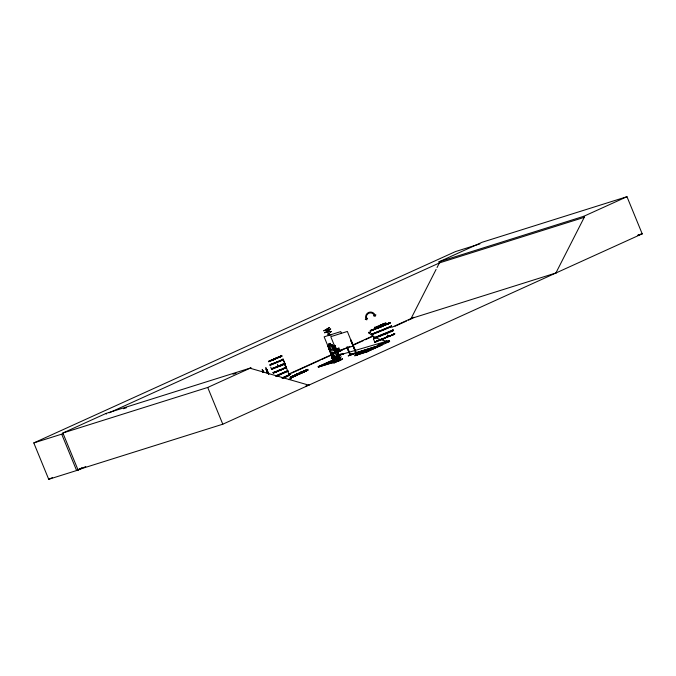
<?xml version="1.0" encoding="UTF-8"?>
<svg xmlns="http://www.w3.org/2000/svg" width="676" height="676" viewBox="0 0 676 676"><rect width="100%" height="100%" fill="white"/><g stroke="black" fill="none" stroke-linecap="round" stroke-linejoin="round"><path stroke-width="1.01" d="M292.987 377.047L292.716 375.915L296.434 374.631L296.722 375.349L292.987 377.047L292.708 376.126L290.764 376.87M326.102 332.355L327.708 331.806M296.722 375.349L291.66 377.292M334.443 356.97C333.014 359.133 341.321 352.238 340.391 354.959M386.199 324.835L385.81 324.362M273.603 372.696L278.301 370.583M284.216 368.352L279.551 369.814M375.298 342.014L382.041 338.921M381.855 339.411L387.737 336.834M328.35 347.058L329.465 345.757M330.429 332.195L331.409 331.434L326.009 332.355M326.111 332.339L324.7 332.744M556.221 272.893L411.05 318.557L436.105 269.394M437.051 267.544L439.417 262.905L584.25 217.342L583.81 216.286L438.986 261.84L439.417 262.905M555.883 273.003L584.25 217.342M328.84 343.991L329.575 345.782L329.085 346.72L330.454 350.058L331.772 351.157L333.15 350.531L333.302 348.765L331.933 345.419L330.953 345.157C329.373 341.312 330.758 345.901 332.71 345.039L334.679 349.847L334.873 351.866L331.417 353.362M270.366 360.942L268.423 361.542L274.583 358.736M268.423 361.559L274.042 359.074M269.927 365.158L283.388 359.573L282.779 359.708M270.079 365.37L283.438 359.826L282.83 359.962M274.566 358.736L275.791 358.111M275.039 358.525L275.631 358.61M277.059 357.9L274.921 358.981M274.912 358.964L270.003 360.967L275.233 358.736M275.301 358.939L273.256 359.919L273.772 359.742M277.397 366.468L271.439 368.716M271.727 369.383L282.83 364.989M280.912 360.3L275.749 362.454M280.574 356.134L281.791 355.796L278.664 357.3M280.388 356.725L281.791 355.796M281.858 356.21L276.628 358.162L276.906 357.815M273.298 372.349L274.912 371.986M273.577 372.459L273.028 372.518M279.534 370.287L280.202 369.755M279.999 370.389L273.4 373.169M287.655 370.617L280.92 373.651M281.469 374.158L276.661 376.279M286.362 366.975L285.551 367.465M284.216 368.378L286.227 367.085M289.539 375.053L282.306 378.332M291.102 378.501L288.804 379.566M374.808 329.178C376.921 328.232 368.412 332.085 370.913 330.294L370.195 330.851M374.656 329.22L376.718 328.181M375.315 341.929L374.715 342.056L373.456 338.752M378.002 331.493L380.799 330.556M378.095 331.671L384.897 328.967M382.886 325.579L385.633 324.21M382.092 326.457L383.579 325.612M374.749 341.887L377.478 341.017M379.692 335.431L393.204 329.922L392.595 330.057M384.948 328.891L391.505 326.136M384.982 329.178L371.935 334.358M378.281 332.17L385.075 329.356M390.12 322.621L385.624 324.218M381.289 339.335L375.974 341.862M380.875 339.293L381.551 339.065M394.556 333.758L393.297 334.527M334.24 357.156C336.369 355.297 340.974 354.841 340.358 354.283M334.679 357.494L340.628 354.756M342.58 358.998L337.992 361.111M328.62 329.465L330.741 329.001L327.792 331.037L330.353 329.144M334.544 345.444L340.839 360.114L318.362 367.119L318.176 366.662L333.158 359.869L336.631 359.04M336.8 358.964L333.513 360.055L336.876 358.973M335.837 362.344L332.922 363.181M331.671 357.807L331.967 358.373L331.46 358.601L336.69 357.072L336.944 356.235C323.272 361.229 339.521 353.945 336.69 357.072M331.451 358.534L337.189 356.844M331.806 358.356L337.07 356.725M324.607 332.769L327.928 331.071L325.579 332.322M379.185 326.398L380.715 325.046L385.514 323.06L386.41 323.432L385.514 323.06L380.749 325.105L379.261 326.415M327.59 331.967L330.446 331.392M262.06 369.983L262.406 369.662L263.555 371.994M262.482 370.068L262.727 370.668M262.601 371.868L263.344 371.293L263.716 371.876M325.333 329.998L329.474 327.581L323.601 330.843L326.145 330.243M303.566 371.394L303.854 372.113L304.563 371.792L304.268 371.073L298.699 373.279L300.769 372.273L301.065 372.991L300.423 373.262M290.198 377.191L292.142 376.583L292.438 377.292C290.325 378.137 290.714 378.492 290.41 377.301M270.239 360.891L269.563 361.085M272.107 360.249L273.89 359.666M273.679 359.759L273.256 359.894M275.174 358.863L276.661 358.153M277.025 357.993L277.008 358.018M277.819 357.79L279.72 356.962M280.008 357.097L281.867 356.21M270.07 364.533L275.749 362.454M270.121 364.786L276.408 362.218M271.769 368.8L278.149 366.215M271.853 369.003L278.233 366.417M273.383 372.577L273.062 372.865L275.064 372.391M278.537 371.149L278.106 371.344M290.824 378.898L290.452 378.56M375.036 329.305L374.91 329.28M376.988 328.012L375.433 328.764M375.121 329.271L375.535 328.992L370.245 331.122L377.276 328.139M376.355 328.223L379.887 326.956M381.974 326.119L377.267 328.122M383.512 325.731C380.765 327.074 381.678 326.525 381.678 326.567M385.59 324.683L385.066 324.81M383.351 325.688L388.894 323.627L388.176 323.677M390.136 322.621L387.052 324.058M388.776 323.466L387.847 324.032L388.413 323.846M388.7 323.703L389.384 323.043M372.079 334.569L378.509 332.077M378.23 331.409L376.819 332.127M378.374 331.62L371.53 334.4L372.341 333.902M373.448 337.915L379.126 335.837M373.498 338.169L386.545 332.981M373.583 338.372L393.238 330.361M379.878 335.423L379.118 335.837M374.817 342.124L375.594 341.701M381.247 339.631L382.117 339.056M388.303 336.293L387.999 336.64L387.356 334.941M388.311 336.386L387.196 336.994M302.856 371.623L299.544 372.924L302.856 371.623L303.144 372.332L302.121 372.848M298.437 373.676L300.068 372.958L300.355 373.676L294.947 375.831L297.085 374.842M306.532 370L307.107 369.704L302.924 371.361L307.918 369.375L303.752 371.014L306.262 370.127M299.079 373.896L299.823 373.524M339.259 357.663C340.138 355.846 338.642 359.26 335.288 359.463L332.533 352.669M334.35 362.201L335.093 362.513L328.046 345.58M338.499 360.342C338.727 361.888 338.025 359.294 339.082 360.705L332.634 345.098M279.534 357.055L280.27 356.751M280.455 356.894L279.661 357.274M281.106 356.624L281.596 356.37M277.397 366.468L284.807 363.164L284.207 363.308M279.433 370.034L274.938 372.079M279.543 370.254L276.746 371.555M286.092 367.305L282.399 368.935M279.796 370.414L286.404 367.6M280.929 373.651L275.639 375.881M370.465 330.682L375.763 328.443M372.045 330.125L372.248 330.142M372.13 330.116L371.293 330.454M375.188 329.187L374.656 329.457L375.4 329.127M377.09 328.223L383.368 325.68M376.718 328.553L375.281 329.204M378.661 327.53L378.366 327.556M381.298 326.516L381.526 326.592M382.616 325.807L390.238 322.68L389.444 323.17M381.137 326.787L381.754 326.322M381.796 326.339L381.661 326.491M383.165 325.68L381.272 326.55M383.841 325.452L385.354 324.75M385.05 324.835L385.54 324.632L383.562 325.342M282.086 377.909L289.497 374.614L288.897 374.749M388.125 323.922L389.511 323.373M388.725 323.635L388.582 323.652M282.222 378.129L282.838 377.656M389.503 323.373L390.305 322.883L389.697 323.027M372.282 333.657L371.521 334.071L376.819 332.127M377.749 332.491L378.23 332.246M384.002 329.17L384.957 328.697M290.249 378.915L290.739 378.661M290.841 378.89L289.691 379.447M337.282 355.669L386.841 341.169L389.283 340.653L389.621 341.481L382.008 344.937L350.176 355.027M379.887 336.259L374.597 338.499M392.671 331.079L393.28 330.615M381.213 339.479L379.236 340.307M388.869 336.276L381.492 339.529M300.068 372.958L294.651 375.112L297.854 373.743L297.736 374.597M300.355 373.676L298.665 374.47M289.159 374.132L288.829 374.893M332.634 352.635L335.372 359.446C334.628 358.06 336.293 359.877 335.55 358.719M269.217 361.052L269.842 360.612M275.783 358.128L280.591 356.134M273.721 359.7L273.307 359.936M280.16 356.953L279.543 357.274L280.354 356.835M278.343 370.676L279.602 369.882M285.568 367.465L283.244 368.488M285.078 368.166L286.531 367.355L285.855 367.347M285.813 368.065L284.714 368.538M371.555 329.972L370.896 330.285L376.718 327.995M378.087 327.328L376.625 328.139L382.886 325.587M381.957 326.119L382.633 325.807M387.965 323.973L388.134 323.889M384.002 329.17L380.791 330.556M385.261 334.164L392.68 331.079M388.852 336.285L390.314 335.626M386.638 337.527L387.314 337.214M394.007 334.299L390.787 335.693M393.39 334.755L394.657 333.978M290.241 377.453L291.111 377.005L291.407 377.715M296.003 374.47L295.412 374.808L297.854 373.743M296.299 375.18L295.699 375.518L299.206 374.022M377.816 346.256L377.478 345.428L389.283 340.653M369.13 333.014C369.611 334.459 368.074 330.615 369.13 333.014A719.771 134.414 -41.4 0 0 386.841 341.169L385.092 341.971L385.43 342.808L389.621 341.481M328.206 345.512L327.767 345.673L328.206 345.512L329.736 349.247M334.831 345.351L334.392 345.512L334.831 345.351L340.839 359.885M356.658 354.942L350.709 340.383L351.148 340.222L357.148 354.765L356.632 354.951M81.906 467.986L76.565 470.412L61.769 434.338M411.05 318.557L412.968 317.686M290.807 373.862L288.736 374.791M333.471 359.708L333.995 359.514L333.969 360.114M352.711 353.886L348.385 355.914M340.129 359.548L340.265 359.471M348.199 355.889L352.838 353.852M338.034 360.79L342.504 358.753M356.691 354.3L356.776 354.3M359.193 353.472L354.832 355.813M354.841 355.753L359.311 353.725M85.759 466.584L78.086 470.065L48.714 479.301L33.8 442.924L455.421 251.599L479.892 243.901M438.986 261.84L482.14 242.253L626.973 196.699L642.2 233.837L222.793 424.207L77.96 469.761L81.796 468.02M78.086 470.065L62.885 433.003L106.047 413.425L250.872 367.862L251.151 368.547L308.771 385.143M109.208 412.799L439.755 262.795M583.81 216.286L626.973 196.699M62.885 433.003L207.718 387.449L250.872 367.862M329.542 345.799L328.73 343.966L330.243 343.29M331.933 344.718L328.511 346.264L328.257 347.067L334.595 362.733L334.502 362.15M328.57 348.199L329.077 347.979L328.57 348.199L334.485 362.767L339.039 360.722M332.558 346.391L333.074 346.171L332.558 346.391L338.701 360.874M48.714 479.301L52.559 477.56M336.749 352.019L337.248 351.824L336.749 352.019L336.665 350.396L335.566 349.137L336.056 348.951M336.918 349.957L336.597 348.816L337.096 348.622M339.014 351.309L339.191 349.915L339.267 351.19L338.769 351.385L338.684 349.762L337.586 348.503L338.076 348.309M338.938 349.323L338.617 348.174L339.115 347.988M336.665 350.396L336.994 351.909M336.994 351.942L337.172 350.548L338.059 351.571M340.062 350.979L339.2 349.585L340.315 350.861L338.946 350.024M336.927 350.658L338.296 351.495L336.927 350.337L336.597 348.816M288.939 373.972L349.855 346.374M352.399 345.174L372.932 335.904M391.826 327.285L413.932 317.255M292.226 372.89L320.078 360.249M322.004 359.378L333.53 354.148M337.366 352.399L342.174 350.219M353.7 344.988L363.308 340.636M365.226 339.758L371.952 336.707M395.004 326.246L406.529 321.015M408.456 320.145L412.292 318.404M337.637 355.077L342.893 353.54L343.112 354.156L343.611 353.937L337.882 355.686L337.637 355.077L337.975 355.559M299.798 373.389L299.51 372.67L304.268 371.073M298.082 374.673L296.299 375.349L296.003 374.631L298.919 373.313L296.029 374.403M337.882 355.686L338.38 355.458M292.142 376.583L291.432 376.904L291.728 377.614M292.691 376.329L296.434 374.631M334.476 357.646L340.586 354.832M290.959 377.563L290.089 377.952L293.004 376.836M343.602 353.911L343.112 353.979M339.217 357.258L335.719 358.838M338.262 357.908L341.372 356.844M318.362 367.119L333.944 360.131L327.919 345.597M349.348 354.892L380.225 345.183L380.411 345.639L349.543 355.348L349.348 354.892L381.703 344.599L381.889 345.047L366.916 351.85L355.931 355.306L355.745 354.849L366.992 351.19L367.178 351.638L355.931 355.306M349.543 355.348L350.531 354.908L350.312 354.376M338.431 360.545L334.941 362.133M318.176 366.662L340.408 359.548L319.655 366.079L319.841 366.536L340.594 360.004L334.671 345.428M337.73 361.094L340.67 359.962L339.724 360.401L339.529 359.945M377.478 345.428L386.841 341.169M355.745 354.849L366.73 351.393L381.703 344.599M277.278 357.587L272.943 359.86M273.712 359.387L270.155 360.857M280.379 356.708L275.724 358.804M273.848 359.733L269.707 361.415M280.912 360.3L282.965 359.176M282.83 364.989L285.078 363.84L284.478 363.975M277.675 371.327L279.72 370.178M285.069 368.15L280.92 369.84M371.606 330.116L372.358 329.651M378.078 327.345L383.579 325.325M375.45 328.773L372.89 329.854M375.577 329.102L374.58 329.398M384.982 324.894L386.638 324.184M387.923 323.677L388.717 323.331M376.963 328.443L382.101 326.457M289.142 374.741L283.007 358.998L284.976 363.806L285.171 365.826M385.269 334.164L380.52 336.048M288.855 379.659L289.641 379.304M376.177 341.27L376.971 340.907M376.236 341.397L377.039 341.05M383.469 338.169L382.76 338.752M389.46 335.845L390.246 335.482M386.596 337.383L384.036 338.465M393.305 334.527L388.607 336.631M393.407 334.747L387.906 336.758M334.983 362.547L334.772 362.015M338.634 360.257L338.853 360.781M289.159 374.741L288.931 374.217M296.325 375.121L297.094 374.791M301.471 372.865C296.958 374.318 304.479 373.118 303.262 371.487M270.67 360.401L271.498 359.911M277.287 357.596L279.898 356.539M277.371 357.798L278.242 357.427M273.51 359.793L273.18 359.911M373.363 329.609L371.859 330.226M380.301 326.829L381.18 326.466M273.645 372.696L277.667 371.318M388.438 327.421L391.556 325.908L390.956 326.043M379.278 340.391L377.512 341.118M265.845 367.769L268.617 374.259M267.586 373.228L266.327 369.544M267.206 370.186L266.783 369.552L268.803 374.174M267.316 373.313L266.707 371.293M297.786 373.955L296.003 374.631M374.935 327.277C375.501 328.823 374.91 326.423 374.453 327.606L383.368 323.863L383.571 324.353L374.673 328.113L383.554 324.345M350.861 340.315L356.911 354.832M382.548 325.41L385.886 324.024M301.944 372.975L299.088 373.989M330.285 332.254L330.986 331.62L330.42 331.417M379.413 327.201L380.36 326.956M388.362 323.601L385.371 324.869M381.315 326.745L381.661 326.618M274.997 372.222L276.738 371.53M282.467 369.113L283.362 368.758M275.859 371.927L276.797 371.682M388.438 327.421L384.948 328.697M285.771 377.157L289.582 375.307M377.842 340.552L378.737 340.189M384.365 337.89L385.261 337.535M377.901 340.679L378.788 340.324M384.424 338.034L385.312 337.67M391.176 335.254L392.917 334.561M347.303 347.946L350.362 354.985L347.05 346.991M356.827 354.866L347.363 331.451L330.767 336.673L340.341 360.08M306.008 370.837L304.023 371.715L307.369 370.406L303.211 372.07L308.214 370.059L306.389 370.634M263.716 371.842L263.285 371.318M276.974 358.119L277.828 357.807M388.362 323.5L389.714 323.018L385.176 324.869M378.712 327.86L379.557 327.53M280.227 366.046L281.072 365.716M281.605 369.409L282.458 369.079M276.552 376.059L281.191 373.87M392.012 334.755L393.609 334.155M383.25 338.938L384.103 338.6M285.771 377.157L283.168 378.078M290.663 376.845L292.716 375.915M335.735 359.26L332.938 352.483M297.863 374.487L298.944 374.107M279.889 356.522L281.655 355.948M276.983 358.136L275.58 358.483M270.949 364.44L271.701 364.161M384.576 325.029L385.421 324.742M381.61 326.271L382.363 325.993M385.371 324.886L383.292 325.46M377.825 327.809L378.737 327.48M274.245 372.493L275.014 372.239M281.013 370.051L281.765 369.772M275.707 376.135L281.106 373.659M393.669 334.29L392.908 334.569L394.674 333.969M386.064 337.121L386.858 336.935M389.917 335.921L387.804 336.53M379.582 339.851L380.334 339.58M379.633 339.994L380.385 339.715M382.413 338.98L383.165 338.701M274.034 359.057L274.633 358.871M274.101 359.286L274.709 359.074M268.964 361.288L269.58 361.068M269.724 361.406L268.516 361.753L270.011 360.976M375.763 328.426L376.363 328.24M371.301 330.437L370.287 330.767M280.92 369.856L279.915 370.152M374.597 338.49L373.405 338.837M393.559 334.071L394.809 333.817M382.422 338.972L380.968 339.521M375.983 341.853L374.969 342.174M326.001 330.277L328.806 329.373M282.965 360.308L283.261 360.164M289.201 374.369L290.832 373.853M638.178 235.096L642.2 233.837L637.747 235.231M123.421 408.726L126.437 407.78M233.051 374.242L236.068 373.296M350.709 340.383L351.148 340.222M33.8 442.924L63.164 433.688M335.566 349.137L336.665 350.067M337.586 348.503L338.684 349.433M338.617 348.174L338.946 349.695M334.679 349.847L334.907 351.858L331.409 353.438L330.26 351.858M334.012 350.151L335.964 349.534M336.733 351.224L353.337 346.002M337.806 351.689L338.296 351.495M339.825 351.047L340.315 350.861M333.505 359.7L333.969 359.514M336.733 358.711L318.785 366.476L318.971 366.924M299.51 372.67L300.769 372.273M304.563 371.792L300.507 373.067L300.212 372.349M290.494 377.909L292.438 377.292M305.755 386.089L309.169 385.007M337.882 355.508L343.543 353.878M275.732 358.804L275.098 358.964M276.602 362.201L283.109 359.387M392.739 330.268L393.347 330.133L386.452 332.989M380.529 336.04L379.929 336.183M284.342 363.519L284.951 363.384L278.25 366.215M284.427 363.722L285.035 363.587L278.14 366.443M387.5 336.868L387.923 336.749M285.88 367.381L286.48 367.237M279.847 370L280.286 369.907M273.239 372.814L273.67 372.713M287.477 371.149L288.077 371.014L281.377 373.845M287.528 371.403L288.128 371.268L281.326 374.098M281.292 373.642L287.807 370.828M350.007 355.103L347.151 348.013M334.189 360.046L331.274 352.982M282.94 377.656L289.455 374.842M290.976 378.661L290.545 378.788L291.162 378.644M391.59 326.347L384.889 329.178M391.632 326.601L385.033 329.389M278.005 366.003L277.515 364.305M265.913 367.803L268.262 373.532M266.843 369.527L268.718 374.174M266.065 369.578L266.868 369.586M331.679 334.924L330.944 334.544L328.485 335.659L327.759 333.868L329.229 333.2L329.964 334.992M335.811 349.019L338.042 351.613M339.191 349.915L340.079 350.937M374.47 327.615L374.622 328.029M370.144 332.296C369.603 330.716 370.828 333.809 370.271 332.457M381.67 344.109L382.008 344.937M366.73 351.393L366.916 351.85M347.202 346.923L350.489 354.925M341.532 333.547L340.738 331.603L324.142 336.825L333.716 360.232M333.158 359.869L333.344 360.325M299.527 373.127L299.781 373.862M295.632 374.749L295.919 375.467M295.564 375.028L295.851 375.746M293.519 375.552L293.798 376.473M293.443 375.839L293.79 376.684M270.721 367.119L271.397 368.792M267.823 373.549L266.361 369.603M267.4 373.304L266.124 369.552M263.091 371.546L262.347 369.688L262.939 372.468M207.718 387.449L222.793 424.207M106.047 413.425L106.326 414.101M284.926 363.823L285.111 365.784M367.431 318.311L366.764 319.832L365.234 319.224L365.986 318.911A4.96 4.943 -73 0 1 368.682 312.43A4.96 4.943 -73 0 1 375.138 315.117L375.89 314.805L375.155 316.351L373.549 315.776L374.31 315.464A4.141 4.124 -73 0 0 368.919 313.216A4.141 4.124 -73 0 0 366.671 318.633L367.431 318.311M335.964 359.133L331.367 361.263L335.964 359.133M389.435 335.744L388.768 336.048L389.452 335.837M350.303 354.385L349.796 354.57L350.286 354.385M329.102 333.614L328.122 334.054L328.367 334.654L329.347 334.206L329.102 333.614M330.091 343.78L329.212 344.185L329.449 344.777L330.336 344.38L330.091 343.78M331.198 345.757L329.82 346.382L331.189 349.72L332.567 349.095L331.198 345.757M381.095 344.785L366.122 351.579L366.308 352.035L381.289 345.242L381.095 344.785M386.917 337.062L386.157 337.341L386.917 337.079"/></g></svg>
